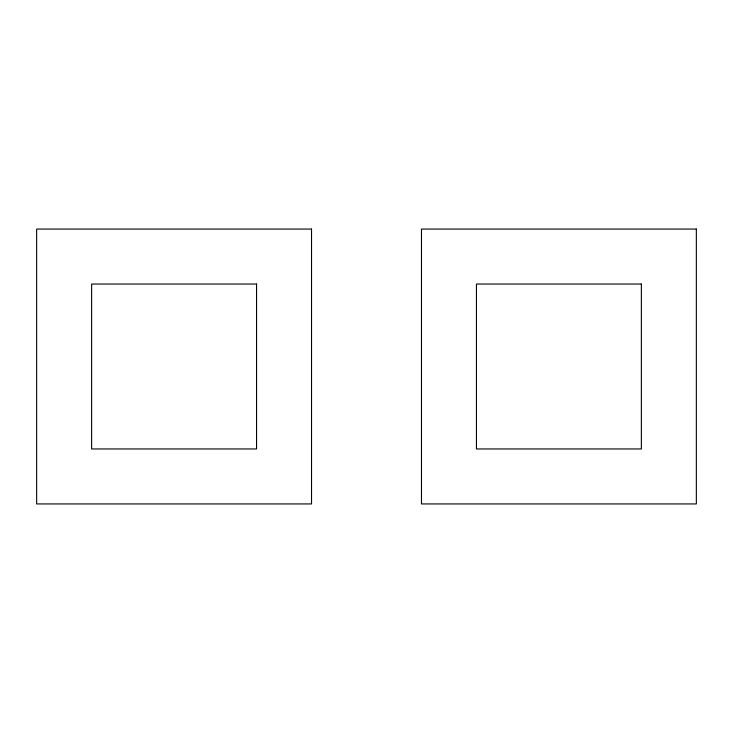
<?xml version="1.0" encoding="UTF-8"?>
<svg xmlns="http://www.w3.org/2000/svg" width="733" height="733" viewBox="0 0 733 733"><rect width="100%" height="100%" fill="white"/><g stroke="black" fill="none" stroke-linecap="round" stroke-linejoin="round"><path stroke-width="1.1" d="M311.525 229.062L36.65 229.062L36.65 503.938L311.525 503.938L311.525 229.062M696.35 229.062L421.475 229.062L421.475 503.938L696.35 503.938L696.35 229.062M256.55 284.038L91.625 284.038L91.625 448.962L256.55 448.962L256.55 284.038M641.375 284.038L476.45 284.038L476.45 448.962L641.375 448.962L641.375 284.038"/></g></svg>
